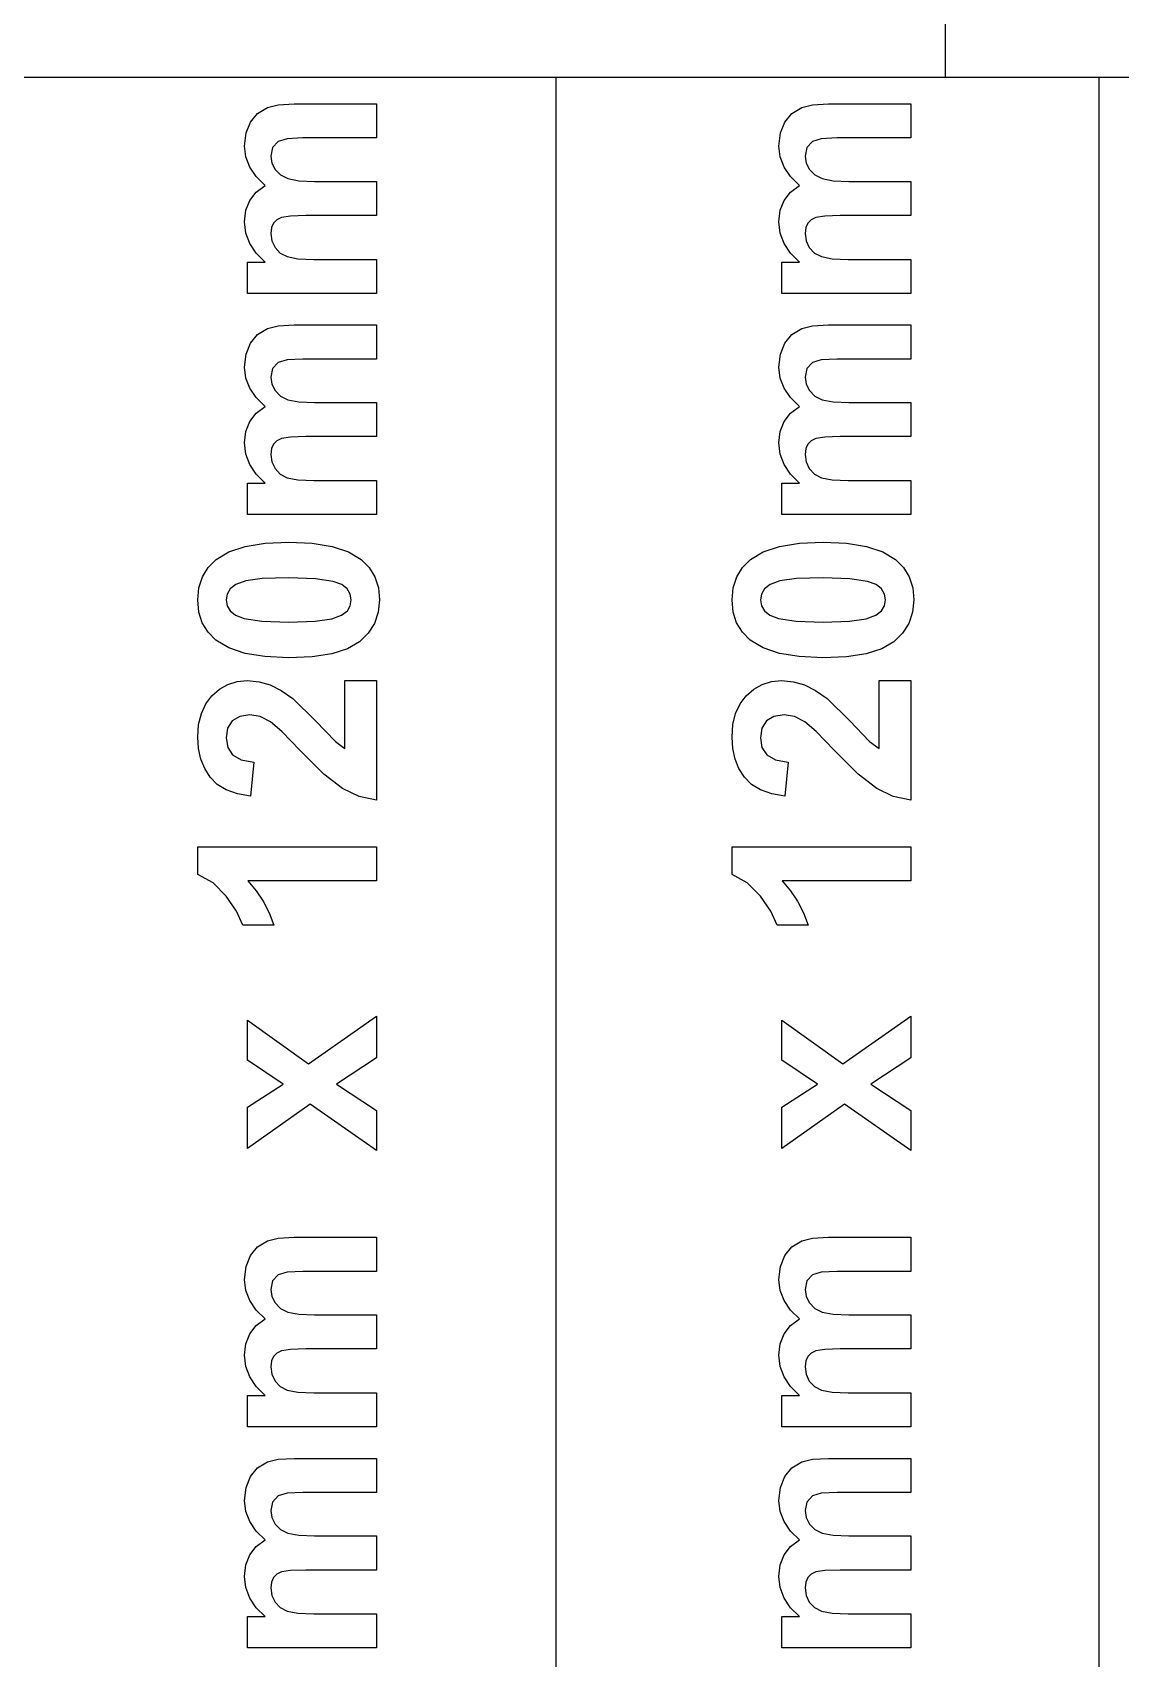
# Model space of a CAD drawing. Header units: metres. Extents: x 298 to 6408, y -126 to 1371.
# Drawn here: x 5412.7 to 5653.1, y 379.8 to 739.1 of the extents above; entities that cross this region are included whole.
import ezdxf

# ---------------------------------------------------------------- set-up
doc = ezdxf.new("R2010")
doc.units = ezdxf.units.M

msp = doc.modelspace()

# ---------------------------------------------------------------- linework, layer by layer
at = {"layer": '734mm x 120mm'}
for p, q in [((5462.41, 721.24), (5464.58, 722.59)), ((5464.58, 722.59), (5466.96, 723.17)), ((5466.96, 723.17), (5470.48, 723.36)), ((5470.48, 723.36), (5488.69, 723.36)), ((5488.69, 723.36), (5488.69, 715.83)), ((5580.47, 721.24), (5582.64, 722.59)), ((5582.64, 722.59), (5585.02, 723.17)), ((5585.02, 723.17), (5588.54, 723.36)), ((5588.54, 723.36), (5606.75, 723.36)), ((5606.75, 723.36), (5606.75, 715.83)), ((5459.88, 716.93), (5460.83, 719.34)), ((5460.83, 719.34), (5462.41, 721.24)), ((5577.94, 716.93), (5578.89, 719.34)), ((5578.89, 719.34), (5580.47, 721.24)), ((5459.56, 714.03), (5459.88, 716.93)), ((5466.94, 715.05), (5465.73, 713.72)), ((5468.92, 715.63), (5466.94, 715.05)), ((5472.41, 715.83), (5468.92, 715.63)), ((5488.69, 715.83), (5472.41, 715.83)), ((5577.62, 714.03), (5577.94, 716.93)), ((5585, 715.05), (5583.79, 713.72)), ((5586.98, 715.63), (5585, 715.05)), ((5590.47, 715.83), (5586.98, 715.63)), ((5606.75, 715.83), (5590.47, 715.83)), ((5459.84, 711.63), (5459.56, 714.03)), ((5460.69, 709.39), (5459.84, 711.63)), ((5465.73, 713.72), (5465.33, 711.83)), ((5465.33, 711.83), (5465.57, 710.29)), ((5577.9, 711.63), (5577.62, 714.03)), ((5578.75, 709.39), (5577.9, 711.63)), ((5583.79, 713.72), (5583.39, 711.83)), ((5583.39, 711.83), (5583.63, 710.29)), ((5462.1, 707.29), (5460.69, 709.39)), ((5465.57, 710.29), (5466.29, 708.85)), ((5466.29, 708.85), (5467.48, 707.65)), ((5580.16, 707.29), (5578.75, 709.39)), ((5583.63, 710.29), (5584.35, 708.85)), ((5584.35, 708.85), (5585.54, 707.65)), ((5464.09, 705.34), (5462.1, 707.29)), ((5462.1, 703.87), (5464.09, 705.34)), ((5467.48, 707.65), (5469.12, 706.84)), ((5469.12, 706.84), (5471.53, 706.38)), ((5471.53, 706.38), (5475.01, 706.22)), ((5475.01, 706.22), (5488.69, 706.22)), ((5488.69, 706.22), (5488.69, 698.68)), ((5582.15, 705.34), (5580.16, 707.29)), ((5580.16, 703.87), (5582.15, 705.34)), ((5585.54, 707.65), (5587.18, 706.84)), ((5587.18, 706.84), (5589.59, 706.38)), ((5589.59, 706.38), (5593.07, 706.22)), ((5593.07, 706.22), (5606.75, 706.22)), ((5606.75, 706.22), (5606.75, 698.68)), ((5459.84, 699.84), (5460.69, 702.04)), ((5460.69, 702.04), (5462.1, 703.87)), ((5577.9, 699.84), (5578.75, 702.04)), ((5578.75, 702.04), (5580.16, 703.87)), ((5459.56, 697.29), (5459.84, 699.84)), ((5459.84, 694.8), (5459.56, 697.29)), ((5466.66, 697.77), (5465.92, 697.03)), ((5467.71, 698.28), (5466.66, 697.77)), ((5469.66, 698.58), (5467.71, 698.28)), ((5473.08, 698.68), (5469.66, 698.58)), ((5488.69, 698.68), (5473.08, 698.68)), ((5577.62, 697.29), (5577.9, 699.84)), ((5577.9, 694.8), (5577.62, 697.29)), ((5584.72, 697.77), (5583.98, 697.03)), ((5585.77, 698.28), (5584.72, 697.77)), ((5587.72, 698.58), (5585.77, 698.28)), ((5591.14, 698.68), (5587.72, 698.58)), ((5606.75, 698.68), (5591.14, 698.68)), ((5460.69, 692.49), (5459.84, 694.8)), ((5465.47, 696.04), (5465.33, 694.74)), ((5465.33, 694.74), (5465.56, 693.08)), ((5465.92, 697.03), (5465.47, 696.04)), ((5578.75, 692.49), (5577.9, 694.8)), ((5583.53, 696.04), (5583.39, 694.74)), ((5583.39, 694.74), (5583.62, 693.08)), ((5583.98, 697.03), (5583.53, 696.04)), ((5462.11, 690.36), (5460.69, 692.49)), ((5464.09, 688.41), (5462.11, 690.36)), ((5465.56, 693.08), (5466.27, 691.6)), ((5466.27, 691.6), (5467.41, 690.4)), ((5467.41, 690.4), (5468.98, 689.6)), ((5580.17, 690.36), (5578.75, 692.49)), ((5582.15, 688.41), (5580.17, 690.36)), ((5583.62, 693.08), (5584.33, 691.6)), ((5584.33, 691.6), (5585.47, 690.4)), ((5585.47, 690.4), (5587.04, 689.6)), ((5460.2, 681.46), (5460.2, 688.41)), ((5460.2, 688.41), (5464.09, 688.41)), ((5468.98, 689.6), (5471.33, 689.15)), ((5471.33, 689.15), (5474.85, 689)), ((5474.85, 689), (5488.69, 689)), ((5488.69, 689), (5488.69, 681.46)), ((5578.26, 681.46), (5578.26, 688.41)), ((5578.26, 688.41), (5582.15, 688.41)), ((5587.04, 689.6), (5589.39, 689.15)), ((5589.39, 689.15), (5592.91, 689)), ((5592.91, 689), (5606.75, 689)), ((5606.75, 689), (5606.75, 681.46)), ((5488.69, 681.46), (5460.2, 681.46)), ((5606.75, 681.46), (5578.26, 681.46)), ((5460.83, 670.49), (5462.41, 672.39)), ((5462.41, 672.39), (5464.58, 673.73)), ((5464.58, 673.73), (5466.96, 674.32)), ((5466.96, 674.32), (5470.48, 674.51)), ((5470.48, 674.51), (5488.69, 674.51)), ((5488.69, 674.51), (5488.69, 666.97)), ((5578.89, 670.49), (5580.47, 672.39)), ((5580.47, 672.39), (5582.64, 673.73)), ((5582.64, 673.73), (5585.02, 674.32)), ((5585.02, 674.32), (5588.54, 674.51)), ((5588.54, 674.51), (5606.75, 674.51)), ((5606.75, 674.51), (5606.75, 666.97)), ((5459.88, 668.07), (5460.83, 670.49)), ((5577.94, 668.07), (5578.89, 670.49)), ((5459.56, 665.18), (5459.88, 668.07)), ((5459.84, 662.78), (5459.56, 665.18)), ((5465.73, 664.87), (5465.33, 662.98)), ((5466.94, 666.19), (5465.73, 664.87)), ((5468.92, 666.78), (5466.94, 666.19)), ((5472.41, 666.97), (5468.92, 666.78)), ((5488.69, 666.97), (5472.41, 666.97)), ((5577.62, 665.18), (5577.94, 668.07)), ((5577.9, 662.78), (5577.62, 665.18)), ((5583.79, 664.87), (5583.39, 662.98)), ((5585, 666.19), (5583.79, 664.87)), ((5586.98, 666.78), (5585, 666.19)), ((5590.47, 666.97), (5586.98, 666.78)), ((5606.75, 666.97), (5590.47, 666.97)), ((5460.69, 660.53), (5459.84, 662.78)), ((5465.33, 662.98), (5465.57, 661.44)), ((5465.57, 661.44), (5466.29, 660)), ((5578.75, 660.53), (5577.9, 662.78)), ((5583.39, 662.98), (5583.63, 661.44)), ((5583.63, 661.44), (5584.35, 660)), ((5462.1, 658.44), (5460.69, 660.53)), ((5464.09, 656.48), (5462.1, 658.44)), ((5466.29, 660), (5467.48, 658.8)), ((5467.48, 658.8), (5469.12, 657.99)), ((5469.12, 657.99), (5471.53, 657.52)), ((5580.16, 658.44), (5578.75, 660.53)), ((5582.15, 656.48), (5580.16, 658.44)), ((5584.35, 660), (5585.54, 658.8)), ((5585.54, 658.8), (5587.18, 657.99)), ((5587.18, 657.99), (5589.59, 657.52)), ((5460.69, 653.18), (5462.1, 655.01)), ((5462.1, 655.01), (5464.09, 656.48)), ((5471.53, 657.52), (5475.01, 657.37)), ((5475.01, 657.37), (5488.69, 657.37)), ((5488.69, 657.37), (5488.69, 649.83)), ((5578.75, 653.18), (5580.16, 655.01)), ((5580.16, 655.01), (5582.15, 656.48)), ((5589.59, 657.52), (5593.07, 657.37)), ((5593.07, 657.37), (5606.75, 657.37)), ((5606.75, 657.37), (5606.75, 649.83)), ((5459.56, 648.44), (5459.84, 650.99)), ((5459.84, 650.99), (5460.69, 653.18)), ((5577.62, 648.44), (5577.9, 650.99)), ((5577.9, 650.99), (5578.75, 653.18)), ((5459.84, 645.95), (5459.56, 648.44)), ((5465.47, 647.18), (5465.33, 645.89)), ((5465.92, 648.18), (5465.47, 647.18)), ((5466.66, 648.91), (5465.92, 648.18)), ((5467.71, 649.43), (5466.66, 648.91)), ((5469.66, 649.73), (5467.71, 649.43)), ((5473.08, 649.83), (5469.66, 649.73)), ((5488.69, 649.83), (5473.08, 649.83)), ((5577.9, 645.95), (5577.62, 648.44)), ((5583.53, 647.18), (5583.39, 645.89)), ((5583.98, 648.18), (5583.53, 647.18)), ((5584.72, 648.91), (5583.98, 648.18)), ((5585.77, 649.43), (5584.72, 648.91)), ((5587.72, 649.73), (5585.77, 649.43)), ((5591.14, 649.83), (5587.72, 649.73)), ((5606.75, 649.83), (5591.14, 649.83)), ((5460.69, 643.64), (5459.84, 645.95)), ((5462.11, 641.51), (5460.69, 643.64)), ((5465.33, 645.89), (5465.56, 644.23)), ((5465.56, 644.23), (5466.27, 642.75)), ((5578.75, 643.64), (5577.9, 645.95)), ((5580.17, 641.51), (5578.75, 643.64)), ((5583.39, 645.89), (5583.62, 644.23)), ((5583.62, 644.23), (5584.33, 642.75)), ((5464.09, 639.56), (5462.11, 641.51)), ((5466.27, 642.75), (5467.41, 641.55)), ((5467.41, 641.55), (5468.98, 640.75)), ((5468.98, 640.75), (5471.33, 640.3)), ((5471.33, 640.3), (5474.85, 640.15)), ((5474.85, 640.15), (5488.69, 640.15)), ((5488.69, 640.15), (5488.69, 632.61)), ((5582.15, 639.56), (5580.17, 641.51)), ((5584.33, 642.75), (5585.47, 641.55)), ((5585.47, 641.55), (5587.04, 640.75)), ((5587.04, 640.75), (5589.39, 640.3)), ((5589.39, 640.3), (5592.91, 640.15)), ((5592.91, 640.15), (5606.75, 640.15)), ((5606.75, 640.15), (5606.75, 632.61)), ((5460.2, 632.61), (5460.2, 639.56)), ((5460.2, 639.56), (5464.09, 639.56)), ((5578.26, 632.61), (5578.26, 639.56)), ((5578.26, 639.56), (5582.15, 639.56)), ((5488.69, 632.61), (5460.2, 632.61)), ((5606.75, 632.61), (5578.26, 632.61)), ((5456.09, 624.36), (5459.7, 625.56)), ((5459.7, 625.56), (5464.1, 626.28)), ((5464.1, 626.28), (5469.3, 626.52)), ((5469.3, 626.52), (5474.48, 626.28)), ((5474.48, 626.28), (5478.89, 625.55)), ((5478.89, 625.55), (5482.51, 624.34)), ((5574.15, 624.36), (5577.76, 625.56)), ((5577.76, 625.56), (5582.16, 626.28)), ((5582.16, 626.28), (5587.36, 626.52)), ((5587.36, 626.52), (5592.54, 626.28)), ((5592.54, 626.28), (5596.95, 625.55)), ((5596.95, 625.55), (5600.57, 624.34)), ((5451.5, 620.91), (5453.28, 622.68)), ((5453.28, 622.68), (5456.09, 624.36)), ((5482.51, 624.34), (5485.34, 622.65)), ((5485.34, 622.65), (5487.1, 620.9)), ((5569.56, 620.91), (5571.34, 622.68)), ((5571.34, 622.68), (5574.15, 624.36)), ((5600.57, 624.34), (5603.4, 622.65)), ((5603.4, 622.65), (5605.16, 620.9)), ((5449.46, 616.45), (5450.22, 618.84)), ((5450.22, 618.84), (5451.5, 620.91)), ((5463.46, 618.46), (5459.79, 617.93)), ((5469.3, 618.63), (5463.46, 618.46)), ((5475.21, 618.44), (5469.3, 618.63)), ((5479.12, 617.85), (5475.21, 618.44)), ((5487.1, 620.9), (5488.36, 618.83)), ((5488.36, 618.83), (5489.11, 616.45)), ((5567.52, 616.45), (5568.28, 618.84)), ((5568.28, 618.84), (5569.56, 620.91)), ((5581.52, 618.46), (5577.85, 617.93)), ((5587.36, 618.63), (5581.52, 618.46)), ((5593.27, 618.44), (5587.36, 618.63)), ((5597.18, 617.85), (5593.27, 618.44)), ((5605.16, 620.9), (5606.42, 618.83)), ((5606.42, 618.83), (5607.17, 616.45)), ((5449.2, 613.75), (5449.46, 616.45)), ((5455.67, 615.04), (5455.45, 613.75)), ((5456.33, 616.17), (5455.67, 615.04)), ((5457.63, 617.14), (5456.33, 616.17)), ((5459.79, 617.93), (5457.63, 617.14)), ((5481.02, 617.14), (5479.12, 617.85)), ((5482.24, 616.19), (5481.02, 617.14)), ((5482.9, 615.04), (5482.24, 616.19)), ((5483.11, 613.75), (5482.9, 615.04)), ((5489.11, 616.45), (5489.36, 613.75)), ((5567.26, 613.75), (5567.52, 616.45)), ((5573.73, 615.04), (5573.51, 613.75)), ((5574.39, 616.17), (5573.73, 615.04)), ((5575.69, 617.14), (5574.39, 616.17)), ((5577.85, 617.93), (5575.69, 617.14)), ((5599.08, 617.14), (5597.18, 617.85)), ((5600.3, 616.19), (5599.08, 617.14)), ((5600.96, 615.04), (5600.3, 616.19)), ((5601.17, 613.75), (5600.96, 615.04)), ((5607.17, 616.45), (5607.42, 613.75)), ((5449.45, 611.05), (5449.2, 613.75)), ((5450.21, 608.66), (5449.45, 611.05)), ((5455.45, 613.75), (5455.67, 612.45)), ((5455.67, 612.45), (5456.33, 611.31)), ((5456.33, 611.31), (5457.54, 610.35)), ((5480.96, 610.35), (5482.25, 611.32)), ((5482.25, 611.32), (5482.9, 612.46)), ((5482.9, 612.46), (5483.11, 613.75)), ((5489.09, 611.02), (5488.26, 608.56)), ((5489.36, 613.75), (5489.09, 611.02)), ((5567.51, 611.05), (5567.26, 613.75)), ((5568.27, 608.66), (5567.51, 611.05)), ((5573.51, 613.75), (5573.73, 612.45)), ((5573.73, 612.45), (5574.39, 611.31)), ((5574.39, 611.31), (5575.6, 610.35)), ((5599.02, 610.35), (5600.31, 611.32)), ((5600.31, 611.32), (5600.96, 612.46)), ((5600.96, 612.46), (5601.17, 613.75)), ((5607.15, 611.02), (5606.32, 608.56)), ((5607.42, 613.75), (5607.15, 611.02)), ((5451.47, 606.59), (5450.21, 608.66)), ((5457.54, 610.35), (5459.45, 609.64)), ((5459.45, 609.64), (5463.37, 609.06)), ((5463.37, 609.06), (5469.3, 608.86)), ((5469.3, 608.86), (5475.14, 609.04)), ((5475.14, 609.04), (5478.81, 609.56)), ((5478.81, 609.56), (5480.96, 610.35)), ((5488.26, 608.56), (5486.88, 606.39)), ((5569.53, 606.59), (5568.27, 608.66)), ((5575.6, 610.35), (5577.51, 609.64)), ((5577.51, 609.64), (5581.43, 609.06)), ((5581.43, 609.06), (5587.36, 608.86)), ((5587.36, 608.86), (5593.2, 609.04)), ((5593.2, 609.04), (5596.87, 609.56)), ((5596.87, 609.56), (5599.02, 610.35)), ((5606.32, 608.56), (5604.94, 606.39)), ((5453.23, 604.84), (5451.47, 606.59)), ((5456.06, 603.15), (5453.23, 604.84)), ((5484.95, 604.49), (5482.31, 602.95)), ((5486.88, 606.39), (5484.95, 604.49)), ((5571.29, 604.84), (5569.53, 606.59)), ((5574.12, 603.15), (5571.29, 604.84)), ((5603.01, 604.49), (5600.37, 602.95)), ((5604.94, 606.39), (5603.01, 604.49)), ((5459.67, 601.94), (5456.06, 603.15)), ((5464.05, 601.22), (5459.67, 601.94)), ((5469.22, 600.98), (5464.05, 601.22)), ((5474.45, 601.2), (5469.22, 600.98)), ((5478.81, 601.86), (5474.45, 601.2)), ((5482.31, 602.95), (5478.81, 601.86)), ((5577.73, 601.94), (5574.12, 603.15)), ((5582.11, 601.22), (5577.73, 601.94)), ((5587.28, 600.98), (5582.11, 601.22)), ((5592.51, 601.2), (5587.28, 600.98)), ((5596.87, 601.86), (5592.51, 601.2)), ((5600.37, 602.95), (5596.87, 601.86)), ((5452.34, 592.58), (5454.01, 594.04)), ((5454.01, 594.04), (5455.86, 595.07)), ((5455.86, 595.07), (5457.91, 595.7)), ((5457.91, 595.7), (5460.15, 595.91)), ((5460.15, 595.91), (5462.74, 595.67)), ((5462.74, 595.67), (5465.21, 594.95)), ((5465.21, 594.95), (5467.66, 593.72)), ((5467.66, 593.72), (5470.24, 591.94)), ((5481.69, 595.91), (5488.69, 595.91)), ((5481.69, 580.94), (5481.69, 595.91)), ((5488.69, 595.91), (5488.69, 569.48)), ((5570.4, 592.58), (5572.07, 594.04)), ((5572.07, 594.04), (5573.92, 595.07)), ((5573.92, 595.07), (5575.97, 595.7)), ((5575.97, 595.7), (5578.21, 595.91)), ((5578.21, 595.91), (5580.8, 595.67)), ((5580.8, 595.67), (5583.27, 594.95)), ((5583.27, 594.95), (5585.72, 593.72)), ((5585.72, 593.72), (5588.3, 591.94)), ((5599.75, 595.91), (5606.75, 595.91)), ((5599.75, 580.94), (5599.75, 595.91)), ((5606.75, 595.91), (5606.75, 569.48)), ((5449.99, 588.63), (5450.97, 590.76)), ((5450.97, 590.76), (5452.34, 592.58)), ((5470.24, 591.94), (5475.25, 587)), ((5568.05, 588.63), (5569.03, 590.76)), ((5569.03, 590.76), (5570.4, 592.58)), ((5588.3, 591.94), (5593.31, 587)), ((5449.2, 583.43), (5449.4, 586.19)), ((5449.4, 586.19), (5449.99, 588.63)), ((5456.81, 586.99), (5455.79, 585.37)), ((5458.46, 588), (5456.81, 586.99)), ((5460.69, 588.34), (5458.46, 588)), ((5462.98, 587.95), (5460.69, 588.34)), ((5465.3, 586.79), (5462.98, 587.95)), ((5467.75, 584.65), (5465.3, 586.79)), ((5475.25, 587), (5479.6, 582.48)), ((5567.26, 583.43), (5567.46, 586.19)), ((5567.46, 586.19), (5568.05, 588.63)), ((5574.87, 586.99), (5573.85, 585.37)), ((5576.52, 588), (5574.87, 586.99)), ((5578.75, 588.34), (5576.52, 588)), ((5581.04, 587.95), (5578.75, 588.34)), ((5583.36, 586.79), (5581.04, 587.95)), ((5585.81, 584.65), (5583.36, 586.79)), ((5593.31, 587), (5597.66, 582.48)), ((5449.37, 580.89), (5449.2, 583.43)), ((5455.79, 585.37), (5455.45, 583.24)), ((5455.45, 583.24), (5455.81, 581.12)), ((5471.74, 580.53), (5467.75, 584.65)), ((5479.6, 582.48), (5481.69, 580.94)), ((5567.43, 580.89), (5567.26, 583.43)), ((5573.85, 585.37), (5573.51, 583.24)), ((5573.51, 583.24), (5573.87, 581.12)), ((5589.8, 580.53), (5585.81, 584.65)), ((5597.66, 582.48), (5599.75, 580.94)), ((5449.88, 578.56), (5449.37, 580.89)), ((5450.73, 576.46), (5449.88, 578.56)), ((5455.81, 581.12), (5456.88, 579.49)), ((5456.88, 579.49), (5458.77, 578.39)), ((5477.03, 575.25), (5471.74, 580.53)), ((5567.94, 578.56), (5567.43, 580.89)), ((5568.79, 576.46), (5567.94, 578.56)), ((5573.87, 581.12), (5574.94, 579.49)), ((5574.94, 579.49), (5576.83, 578.39)), ((5595.09, 575.25), (5589.8, 580.53)), ((5451.91, 574.58), (5450.73, 576.46)), ((5458.77, 578.39), (5461.6, 577.88)), ((5461.6, 577.88), (5460.85, 570.37)), ((5481.17, 572.06), (5477.03, 575.25)), ((5569.97, 574.58), (5568.79, 576.46)), ((5576.83, 578.39), (5579.66, 577.88)), ((5579.66, 577.88), (5578.91, 570.37)), ((5599.23, 572.06), (5595.09, 575.25)), ((5453.49, 572.99), (5451.91, 574.58)), ((5455.5, 571.75), (5453.49, 572.99)), ((5457.95, 570.88), (5455.5, 571.75)), ((5484.83, 570.34), (5481.17, 572.06)), ((5571.55, 572.99), (5569.97, 574.58)), ((5573.56, 571.75), (5571.55, 572.99)), ((5576.01, 570.88), (5573.56, 571.75)), ((5602.89, 570.34), (5599.23, 572.06)), ((5460.85, 570.37), (5457.95, 570.88)), ((5488.69, 569.48), (5484.83, 570.34)), ((5578.91, 570.37), (5576.01, 570.88)), ((5606.75, 569.48), (5602.89, 570.34)), ((5449.2, 553.06), (5449.2, 559.18)), ((5449.2, 559.18), (5488.69, 559.18)), ((5488.69, 559.18), (5488.69, 551.64)), ((5567.26, 553.06), (5567.26, 559.18)), ((5567.26, 559.18), (5606.75, 559.18)), ((5606.75, 559.18), (5606.75, 551.64)), ((5452.57, 551.23), (5449.2, 553.06)), ((5455.49, 548.31), (5452.57, 551.23)), ((5488.69, 551.64), (5460.28, 551.64)), ((5460.28, 551.64), (5462.09, 549.48)), ((5570.63, 551.23), (5567.26, 553.06)), ((5573.55, 548.31), (5570.63, 551.23)), ((5606.75, 551.64), (5578.34, 551.64)), ((5578.34, 551.64), (5580.15, 549.48)), ((5457.76, 544.98), (5455.49, 548.31)), ((5462.09, 549.48), (5463.64, 547.14)), ((5463.64, 547.14), (5464.95, 544.61)), ((5575.82, 544.98), (5573.55, 548.31)), ((5580.15, 549.48), (5581.7, 547.14)), ((5581.7, 547.14), (5583.01, 544.61)), ((5459.16, 541.9), (5457.76, 544.98)), ((5464.95, 544.61), (5466, 541.9)), ((5577.22, 541.9), (5575.82, 544.98)), ((5583.01, 544.61), (5584.06, 541.9)), ((5466, 541.9), (5459.16, 541.9)), ((5584.06, 541.9), (5577.22, 541.9)), ((5473.7, 511.24), (5488.69, 521.78)), ((5488.69, 521.78), (5488.69, 512.53)), ((5591.76, 511.24), (5606.75, 521.78)), ((5606.75, 521.78), (5606.75, 512.53)), ((5460.2, 512.04), (5460.2, 520.9)), ((5460.2, 520.9), (5473.7, 511.24)), ((5578.26, 512.04), (5578.26, 520.9)), ((5578.26, 520.9), (5591.76, 511.24)), ((5468.04, 506.73), (5460.2, 512.04)), ((5488.69, 512.53), (5479.87, 506.73)), ((5586.1, 506.73), (5578.26, 512.04)), ((5606.75, 512.53), (5597.93, 506.73)), ((5460.2, 501.69), (5468.04, 506.73)), ((5479.87, 506.73), (5488.69, 500.88)), ((5578.26, 501.69), (5586.1, 506.73)), ((5597.93, 506.73), (5606.75, 500.88)), ((5474.02, 502.33), (5460.2, 492.49)), ((5460.2, 492.49), (5460.2, 501.69)), ((5488.69, 492.06), (5474.02, 502.33)), ((5488.69, 500.88), (5488.69, 492.06)), ((5592.08, 502.33), (5578.26, 492.49)), ((5578.26, 492.49), (5578.26, 501.69)), ((5606.75, 492.06), (5592.08, 502.33)), ((5606.75, 500.88), (5606.75, 492.06)), ((5460.83, 468.88), (5462.41, 470.78)), ((5462.41, 470.78), (5464.58, 472.12)), ((5464.58, 472.12), (5466.96, 472.71)), ((5466.96, 472.71), (5470.48, 472.9)), ((5470.48, 472.9), (5488.69, 472.9)), ((5488.69, 472.9), (5488.69, 465.36)), ((5578.89, 468.88), (5580.47, 470.78)), ((5580.47, 470.78), (5582.64, 472.12)), ((5582.64, 472.12), (5585.02, 472.71)), ((5585.02, 472.71), (5588.54, 472.9)), ((5588.54, 472.9), (5606.75, 472.9)), ((5606.75, 472.9), (5606.75, 465.36)), ((5459.88, 466.46), (5460.83, 468.88)), ((5577.94, 466.46), (5578.89, 468.88)), ((5459.56, 463.57), (5459.88, 466.46)), ((5459.84, 461.17), (5459.56, 463.57)), ((5466.94, 464.59), (5465.73, 463.26)), ((5468.92, 465.17), (5466.94, 464.59)), ((5472.41, 465.36), (5468.92, 465.17)), ((5488.69, 465.36), (5472.41, 465.36)), ((5577.62, 463.57), (5577.94, 466.46)), ((5577.9, 461.17), (5577.62, 463.57)), ((5585, 464.59), (5583.79, 463.26)), ((5586.98, 465.17), (5585, 464.59)), ((5590.47, 465.36), (5586.98, 465.17)), ((5606.75, 465.36), (5590.47, 465.36)), ((5460.69, 458.92), (5459.84, 461.17)), ((5465.73, 463.26), (5465.33, 461.37)), ((5465.33, 461.37), (5465.57, 459.83)), ((5578.75, 458.92), (5577.9, 461.17)), ((5583.79, 463.26), (5583.39, 461.37)), ((5583.39, 461.37), (5583.63, 459.83)), ((5462.1, 456.83), (5460.69, 458.92)), ((5464.09, 454.87), (5462.1, 456.83)), ((5465.57, 459.83), (5466.29, 458.39)), ((5466.29, 458.39), (5467.48, 457.19)), ((5467.48, 457.19), (5469.12, 456.38)), ((5469.12, 456.38), (5471.53, 455.91)), ((5580.16, 456.83), (5578.75, 458.92)), ((5582.15, 454.87), (5580.16, 456.83)), ((5583.63, 459.83), (5584.35, 458.39)), ((5584.35, 458.39), (5585.54, 457.19)), ((5585.54, 457.19), (5587.18, 456.38)), ((5587.18, 456.38), (5589.59, 455.91)), ((5460.69, 451.57), (5462.1, 453.4)), ((5462.1, 453.4), (5464.09, 454.87)), ((5471.53, 455.91), (5475.01, 455.76)), ((5475.01, 455.76), (5488.69, 455.76)), ((5488.69, 455.76), (5488.69, 448.22)), ((5578.75, 451.57), (5580.16, 453.4)), ((5580.16, 453.4), (5582.15, 454.87)), ((5589.59, 455.91), (5593.07, 455.76)), ((5593.07, 455.76), (5606.75, 455.76)), ((5606.75, 455.76), (5606.75, 448.22)), ((5459.56, 446.83), (5459.84, 449.38)), ((5459.84, 449.38), (5460.69, 451.57)), ((5577.62, 446.83), (5577.9, 449.38)), ((5577.9, 449.38), (5578.75, 451.57)), ((5459.84, 444.34), (5459.56, 446.83)), ((5465.47, 445.57), (5465.33, 444.28)), ((5465.92, 446.57), (5465.47, 445.57)), ((5466.66, 447.3), (5465.92, 446.57)), ((5467.71, 447.82), (5466.66, 447.3)), ((5469.66, 448.12), (5467.71, 447.82)), ((5473.08, 448.22), (5469.66, 448.12)), ((5488.69, 448.22), (5473.08, 448.22)), ((5577.9, 444.34), (5577.62, 446.83)), ((5583.53, 445.57), (5583.39, 444.28)), ((5583.98, 446.57), (5583.53, 445.57)), ((5584.72, 447.3), (5583.98, 446.57)), ((5585.77, 447.82), (5584.72, 447.3)), ((5587.72, 448.12), (5585.77, 447.82)), ((5591.14, 448.22), (5587.72, 448.12)), ((5606.75, 448.22), (5591.14, 448.22)), ((5460.69, 442.03), (5459.84, 444.34)), ((5462.11, 439.9), (5460.69, 442.03)), ((5465.33, 444.28), (5465.56, 442.62)), ((5465.56, 442.62), (5466.27, 441.14)), ((5578.75, 442.03), (5577.9, 444.34)), ((5580.17, 439.9), (5578.75, 442.03)), ((5583.39, 444.28), (5583.62, 442.62)), ((5583.62, 442.62), (5584.33, 441.14)), ((5464.09, 437.95), (5462.11, 439.9)), ((5466.27, 441.14), (5467.41, 439.94)), ((5467.41, 439.94), (5468.98, 439.14)), ((5468.98, 439.14), (5471.33, 438.69)), ((5471.33, 438.69), (5474.85, 438.54)), ((5474.85, 438.54), (5488.69, 438.54)), ((5488.69, 438.54), (5488.69, 431)), ((5582.15, 437.95), (5580.17, 439.9)), ((5584.33, 441.14), (5585.47, 439.94)), ((5585.47, 439.94), (5587.04, 439.14)), ((5587.04, 439.14), (5589.39, 438.69)), ((5589.39, 438.69), (5592.91, 438.54)), ((5592.91, 438.54), (5606.75, 438.54)), ((5606.75, 438.54), (5606.75, 431)), ((5460.2, 431), (5460.2, 437.95)), ((5460.2, 437.95), (5464.09, 437.95)), ((5578.26, 431), (5578.26, 437.95)), ((5578.26, 437.95), (5582.15, 437.95)), ((5488.69, 431), (5460.2, 431)), ((5606.75, 431), (5578.26, 431)), ((5466.96, 423.85), (5470.48, 424.05)), ((5470.48, 424.05), (5488.69, 424.05)), ((5488.69, 424.05), (5488.69, 416.51)), ((5585.02, 423.85), (5588.54, 424.05)), ((5588.54, 424.05), (5606.75, 424.05)), ((5606.75, 424.05), (5606.75, 416.51)), ((5460.83, 420.02), (5462.41, 421.92)), ((5462.41, 421.92), (5464.58, 423.27)), ((5464.58, 423.27), (5466.96, 423.85)), ((5578.89, 420.02), (5580.47, 421.92)), ((5580.47, 421.92), (5582.64, 423.27)), ((5582.64, 423.27), (5585.02, 423.85)), ((5459.56, 414.71), (5459.88, 417.61)), ((5459.88, 417.61), (5460.83, 420.02)), ((5577.62, 414.71), (5577.94, 417.61)), ((5577.94, 417.61), (5578.89, 420.02)), ((5459.84, 412.32), (5459.56, 414.71)), ((5465.73, 414.4), (5465.33, 412.51)), ((5466.94, 415.73), (5465.73, 414.4)), ((5468.92, 416.32), (5466.94, 415.73)), ((5472.41, 416.51), (5468.92, 416.32)), ((5488.69, 416.51), (5472.41, 416.51)), ((5577.9, 412.32), (5577.62, 414.71)), ((5583.79, 414.4), (5583.39, 412.51)), ((5585, 415.73), (5583.79, 414.4)), ((5586.98, 416.32), (5585, 415.73)), ((5590.47, 416.51), (5586.98, 416.32)), ((5606.75, 416.51), (5590.47, 416.51)), ((5460.69, 410.07), (5459.84, 412.32)), ((5462.1, 407.97), (5460.69, 410.07)), ((5465.33, 412.51), (5465.57, 410.98)), ((5465.57, 410.98), (5466.29, 409.53)), ((5578.75, 410.07), (5577.9, 412.32)), ((5580.16, 407.97), (5578.75, 410.07)), ((5583.39, 412.51), (5583.63, 410.98)), ((5583.63, 410.98), (5584.35, 409.53)), ((5464.09, 406.02), (5462.1, 407.97)), ((5462.1, 404.55), (5464.09, 406.02)), ((5466.29, 409.53), (5467.48, 408.33)), ((5467.48, 408.33), (5469.12, 407.52)), ((5469.12, 407.52), (5471.53, 407.06)), ((5471.53, 407.06), (5475.01, 406.91)), ((5475.01, 406.91), (5488.69, 406.91)), ((5488.69, 406.91), (5488.69, 399.37)), ((5582.15, 406.02), (5580.16, 407.97)), ((5580.16, 404.55), (5582.15, 406.02)), ((5584.35, 409.53), (5585.54, 408.33)), ((5585.54, 408.33), (5587.18, 407.52)), ((5587.18, 407.52), (5589.59, 407.06)), ((5589.59, 407.06), (5593.07, 406.91)), ((5593.07, 406.91), (5606.75, 406.91)), ((5606.75, 406.91), (5606.75, 399.37)), ((5459.84, 400.53), (5460.69, 402.72)), ((5460.69, 402.72), (5462.1, 404.55)), ((5577.9, 400.53), (5578.75, 402.72)), ((5578.75, 402.72), (5580.16, 404.55)), ((5459.56, 397.97), (5459.84, 400.53)), ((5467.71, 398.96), (5466.66, 398.45)), ((5469.66, 399.27), (5467.71, 398.96)), ((5473.08, 399.37), (5469.66, 399.27)), ((5488.69, 399.37), (5473.08, 399.37)), ((5577.62, 397.97), (5577.9, 400.53)), ((5585.77, 398.96), (5584.72, 398.45)), ((5587.72, 399.27), (5585.77, 398.96)), ((5591.14, 399.37), (5587.72, 399.27)), ((5606.75, 399.37), (5591.14, 399.37)), ((5459.84, 395.49), (5459.56, 397.97)), ((5460.69, 393.18), (5459.84, 395.49)), ((5465.47, 396.72), (5465.33, 395.42)), ((5465.33, 395.42), (5465.56, 393.77)), ((5465.92, 397.72), (5465.47, 396.72)), ((5466.66, 398.45), (5465.92, 397.72)), ((5577.9, 395.49), (5577.62, 397.97)), ((5578.75, 393.18), (5577.9, 395.49)), ((5583.53, 396.72), (5583.39, 395.42)), ((5583.39, 395.42), (5583.62, 393.77)), ((5583.98, 397.72), (5583.53, 396.72)), ((5584.72, 398.45), (5583.98, 397.72)), ((5462.11, 391.05), (5460.69, 393.18)), ((5465.56, 393.77), (5466.27, 392.28)), ((5466.27, 392.28), (5467.41, 391.09)), ((5580.17, 391.05), (5578.75, 393.18)), ((5583.62, 393.77), (5584.33, 392.28)), ((5584.33, 392.28), (5585.47, 391.09)), ((5460.2, 382.14), (5460.2, 389.09)), ((5460.2, 389.09), (5464.09, 389.09)), ((5464.09, 389.09), (5462.11, 391.05)), ((5467.41, 391.09), (5468.98, 390.29)), ((5468.98, 390.29), (5471.33, 389.83)), ((5471.33, 389.83), (5474.85, 389.68)), ((5474.85, 389.68), (5488.69, 389.68)), ((5488.69, 389.68), (5488.69, 382.14)), ((5578.26, 382.14), (5578.26, 389.09)), ((5578.26, 389.09), (5582.15, 389.09)), ((5582.15, 389.09), (5580.17, 391.05)), ((5585.47, 391.09), (5587.04, 390.29)), ((5587.04, 390.29), (5589.39, 389.83)), ((5589.39, 389.83), (5592.91, 389.68)), ((5592.91, 389.68), (5606.75, 389.68)), ((5606.75, 389.68), (5606.75, 382.14)), ((5488.69, 382.14), (5460.2, 382.14)), ((5606.75, 382.14), (5578.26, 382.14))]:
    msp.add_line(p, q, dxfattribs=at)
at = {"layer": 'Layer0'}
for p, q in [((5614.32, 809.27), (5614.32, 729.27)), ((5408.32, 729.27), (5528.32, 729.27)), ((5528.32, 729.27), (5614.32, 729.27)), ((5528.32, 729.27), (5528.32, -4.73)), ((5614.32, 729.27), (5648.32, 729.27)), ((5648.32, 729.27), (5768.32, 729.27)), ((5648.32, 729.27), (5648.32, -4.73))]:
    msp.add_line(p, q, dxfattribs=at)

doc.saveas('drawing.dxf')
